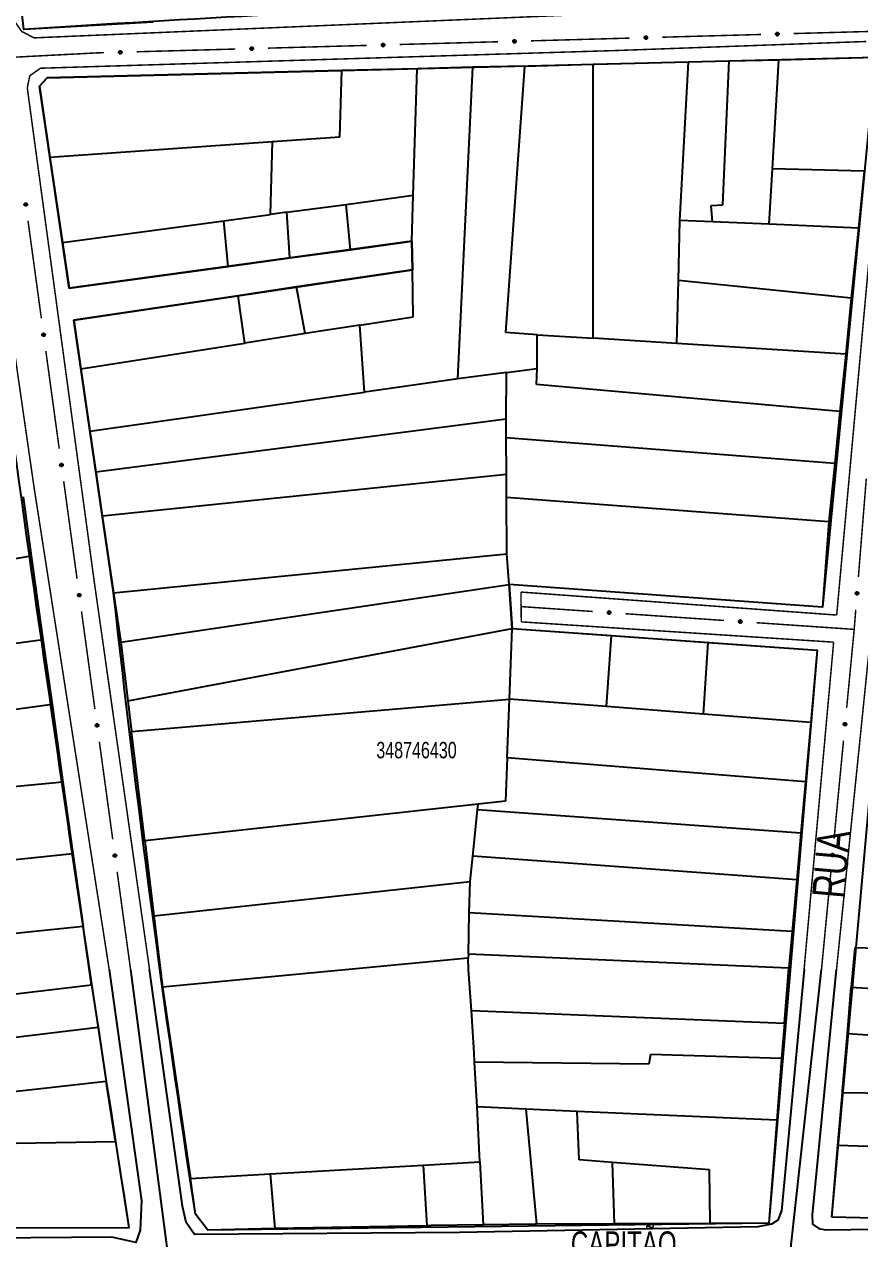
# Model space of a CAD drawing. Extents: x 199219 to 200475, y 4837288 to 4839440.
# Drawn here: x 199587.1 to 199688.8, y 4838713 to 4838860.8 of the extents above; entities that cross this region are included whole.
import ezdxf

# ---------------------------------------------------------------- set-up
doc = ezdxf.new("R2010")
doc.units = 0
doc.header["$LTSCALE"] = 3
doc.header["$MEASUREMENT"] = 0
for name, color, linetype in [('CD_MALHA_LOTES', 40, 'CONTINUOUS'), ('CD_TXT_QUADRA', 7, 'CONTINUOUS'), ('RU-QUADRAS', 210, 'CONTINUOUS'), ('SV-EIXO-RUA-PAV', 20, 'CONTINUOUS'), ('SV-RUA-PAVIM-S-GUIA-C-GUIA', 7, 'CONTINUOUS'), ('SV-TXT-RUA-PAV-S-GUIA-C-GUIA', 7, 'CONTINUOUS')]:
    doc.layers.add(name, color=color, linetype=linetype)
doc.styles.add('ARIAL', font='ARIAL.TTF')

msp = doc.modelspace()

# ---------------------------------------------------------------- linework, layer by layer
at = {"layer": 'CD_MALHA_LOTES'}
for p, q in [((199602.79, 4838861.08), (199587.07, 4838860.2)), ((199656.38, 4838855.95), (199667.98, 4838856.24)), ((199666.94, 4838836.93), (199667.98, 4838856.24)), ((199667.98, 4838856.24), (199672.96, 4838856.36)), ((199672.18, 4838838.85), (199672.96, 4838856.36)), ((199672.96, 4838856.36), (199679, 4838856.51)), ((199678.21, 4838843.21), (199679, 4838856.51)), ((199679, 4838856.51), (199690.76, 4838856.81)), ((199625.8, 4838855.19), (199589.95, 4838854.3)), ((199625.55, 4838847.13), (199625.8, 4838855.19)), ((199634.95, 4838855.42), (199625.8, 4838855.19)), ((199634.49, 4838840), (199634.95, 4838855.42)), ((199641.73, 4838855.59), (199634.95, 4838855.42)), ((199639.91, 4838817.66), (199641.73, 4838855.59)), ((199648.07, 4838855.74), (199641.73, 4838855.59)), ((199645.76, 4838823.28), (199648.07, 4838855.74)), ((199648.07, 4838855.74), (199656.38, 4838855.95)), ((199656.38, 4838822.6), (199656.38, 4838855.95)), ((199589.95, 4838854.3), (199589.01, 4838853.27)), ((199589.01, 4838853.27), (199590.26, 4838844.66)), ((199590.26, 4838844.66), (199617.36, 4838846.55)), ((199617.13, 4838837.67), (199617.36, 4838846.55)), ((199617.36, 4838846.55), (199625.55, 4838847.13)), ((199590.26, 4838844.66), (199591.78, 4838834.27)), ((199677.81, 4838836.47), (199678.21, 4838843.21)), ((199689.37, 4838842.95), (199678.21, 4838843.21)), ((199689.37, 4838842.95), (199688.67, 4838836.01)), ((199626.33, 4838838.9), (199634.49, 4838840)), ((199634.33, 4838834.41), (199634.49, 4838840)), ((199619.1, 4838837.94), (199626.33, 4838838.9)), ((199626.86, 4838833.38), (199626.33, 4838838.9)), ((199670.77, 4838838.77), (199672.18, 4838838.85)), ((199670.93, 4838836.76), (199670.77, 4838838.77)), ((199591.78, 4838834.27), (199611.43, 4838836.91)), ((199611.43, 4838836.91), (199617.13, 4838837.67)), ((199611.95, 4838831.34), (199611.43, 4838836.91)), ((199619.1, 4838837.94), (199617.13, 4838837.67)), ((199619.48, 4838832.37), (199619.1, 4838837.94)), ((199666.79, 4838829.62), (199666.94, 4838836.93)), ((199670.93, 4838836.76), (199666.94, 4838836.93)), ((199677.81, 4838836.47), (199670.93, 4838836.76)), ((199688.67, 4838836.01), (199677.81, 4838836.47)), ((199688.67, 4838836.01), (199687.81, 4838827.48)), ((199591.78, 4838834.27), (199592.6, 4838828.69)), ((199626.86, 4838833.38), (199634.33, 4838834.41)), ((199634.33, 4838834.41), (199634.38, 4838830.94)), ((199619.48, 4838832.37), (199626.86, 4838833.38)), ((199592.6, 4838828.69), (199611.95, 4838831.34)), ((199611.95, 4838831.34), (199619.48, 4838832.37)), ((199634.38, 4838830.94), (199620.27, 4838828.84)), ((199634.47, 4838825.22), (199634.38, 4838830.94)), ((199666.59, 4838821.95), (199666.79, 4838829.62)), ((199687.81, 4838827.48), (199666.79, 4838829.62)), ((199620.27, 4838828.84), (199613.16, 4838827.78)), ((199621.33, 4838823.16), (199620.27, 4838828.84)), ((199613.16, 4838827.78), (199593.16, 4838824.81)), ((199614.01, 4838822.01), (199613.16, 4838827.78)), ((199687.81, 4838827.48), (199687.13, 4838820.65)), ((199627.97, 4838824.2), (199634.47, 4838825.22)), ((199593.16, 4838824.81), (199594.03, 4838818.87)), ((199627.97, 4838824.2), (199621.33, 4838823.16)), ((199628.55, 4838816.04), (199627.97, 4838824.2)), ((199621.33, 4838823.16), (199614.01, 4838822.01)), ((199649.58, 4838823.03), (199645.76, 4838823.28)), ((199649.56, 4838818.9), (199649.58, 4838823.03)), ((199649.58, 4838823.03), (199656.38, 4838822.6)), ((199666.59, 4838821.95), (199656.38, 4838822.6)), ((199594.03, 4838818.87), (199614.01, 4838822.01)), ((199687.13, 4838820.65), (199666.59, 4838821.95)), ((199687.13, 4838820.65), (199686.42, 4838813.67)), ((199594.03, 4838818.87), (199595.14, 4838811.27)), ((199639.91, 4838817.66), (199628.55, 4838816.04)), ((199645.83, 4838818.45), (199639.91, 4838817.66)), ((199645.8, 4838812.8), (199645.83, 4838818.45)), ((199645.83, 4838818.45), (199649.56, 4838818.9)), ((199649.51, 4838816.98), (199649.56, 4838818.9)), ((199686.42, 4838813.67), (199649.51, 4838816.98)), ((199595.14, 4838811.27), (199628.55, 4838816.04)), ((199686.42, 4838813.67), (199685.79, 4838807.4)), ((199595.86, 4838806.32), (199645.8, 4838812.8)), ((199645.81, 4838810.52), (199645.8, 4838812.8)), ((199595.14, 4838811.27), (199595.86, 4838806.32)), ((199645.81, 4838810.52), (199685.79, 4838807.4)), ((199645.83, 4838806.04), (199645.81, 4838810.52)), ((199685.79, 4838807.4), (199685.08, 4838800.28)), ((199595.86, 4838806.32), (199596.64, 4838801)), ((199596.64, 4838801), (199645.83, 4838806.04)), ((199645.85, 4838803.25), (199645.83, 4838806.04)), ((199586.99, 4838803.3), (199587.99, 4838796.1)), ((199645.85, 4838803.25), (199685.08, 4838800.28)), ((199645.9, 4838796.35), (199645.85, 4838803.25)), ((199596.64, 4838801), (199598.01, 4838791.62)), ((199685.08, 4838800.28), (199684.3, 4838789.87)), ((199549.16, 4838789.55), (199587.99, 4838796.1)), ((199587.99, 4838796.1), (199589.42, 4838785.92)), ((199598.01, 4838791.62), (199645.9, 4838796.35)), ((199646.17, 4838792.6), (199645.9, 4838796.35)), ((199598.89, 4838785.6), (199646.17, 4838792.6)), ((199684.3, 4838789.87), (199646.17, 4838792.6)), ((199646.55, 4838787.25), (199646.17, 4838792.6)), ((199598.01, 4838791.62), (199598.89, 4838785.6)), ((199599.75, 4838778.45), (199646.55, 4838787.25)), ((199646.22, 4838778.66), (199646.55, 4838787.25)), ((199646.55, 4838787.25), (199658.63, 4838786.4)), ((199549.2, 4838780.5), (199589.42, 4838785.92)), ((199589.42, 4838785.92), (199590.52, 4838778)), ((199598.89, 4838785.6), (199599.75, 4838778.45)), ((199658.01, 4838777.75), (199658.63, 4838786.4)), ((199658.63, 4838786.4), (199670.4, 4838785.57)), ((199669.83, 4838776.84), (199670.4, 4838785.57)), ((199670.4, 4838785.57), (199683.66, 4838784.64)), ((199683.66, 4838784.64), (199682.87, 4838775.83)), ((199590.52, 4838778), (199549.2, 4838772.42)), ((199590.52, 4838778), (199591.85, 4838768.55)), ((199599.75, 4838778.45), (199600.2, 4838774.74)), ((199600.2, 4838774.74), (199646.22, 4838778.66)), ((199645.94, 4838771.53), (199646.22, 4838778.66)), ((199658.01, 4838777.75), (199646.22, 4838778.66)), ((199669.83, 4838776.84), (199658.01, 4838777.75)), ((199682.87, 4838775.83), (199669.83, 4838776.84)), ((199601.8, 4838761.42), (199600.2, 4838774.74)), ((199682.87, 4838775.83), (199682.23, 4838768.6)), ((199645.94, 4838771.53), (199645.73, 4838766.23)), ((199682.23, 4838768.6), (199645.94, 4838771.53)), ((199591.85, 4838768.55), (199549.07, 4838764.58)), ((199591.85, 4838768.55), (199593.07, 4838759.86)), ((199682.23, 4838768.6), (199681.67, 4838762.33)), ((199645.73, 4838766.23), (199642.4, 4838765.865007)), ((199642.4, 4838765.865007), (199601.8, 4838761.42)), ((199641.73, 4838759.53), (199642.33, 4838765.2)), ((199642.33, 4838765.2), (199642.4, 4838765.865007)), ((199681.67, 4838762.33), (199642.33, 4838765.2)), ((199681.67, 4838762.33), (199681.17, 4838756.66)), ((199601.8, 4838761.42), (199602.91, 4838752.28)), ((199552.05, 4838755.66), (199593.07, 4838759.86)), ((199593.07, 4838759.86), (199594.32, 4838750.97)), ((199641.4, 4838756.47), (199641.73, 4838759.53)), ((199681.17, 4838756.66), (199641.73, 4838759.53)), ((199602.91, 4838752.28), (199641.4, 4838756.47)), ((199641.31, 4838752.65), (199641.4, 4838756.47)), ((199681.17, 4838756.66), (199680.61, 4838750.36)), ((199641.2, 4838747.62), (199641.31, 4838752.65)), ((199680.61, 4838750.36), (199641.31, 4838752.65)), ((199594.32, 4838750.97), (199562.18, 4838747.66)), ((199680.61, 4838750.36), (199680.21, 4838745.93)), ((199706.45, 4838747.71), (199688.23, 4838748.4)), ((199641.18, 4838747.12), (199626.65, 4838745.75)), ((199641.2, 4838747.62), (199641.18, 4838747.12)), ((199641.2, 4838745.75), (199641.18, 4838747.12)), ((199680.21, 4838745.93), (199641.2, 4838747.62))]:
    msp.add_line(p, q, dxfattribs=at)
at = {"layer": 'CD_MALHA_LOTES', "linetype": 'Continuous'}
for p, q in [((199602.91, 4838752.28), (199603.97, 4838743.6)), ((199595.34, 4838743.89), (199594.32, 4838750.97)), ((199688.23, 4838748.4), (199687.81, 4838743.61)), ((199626.65, 4838745.75), (199603.97, 4838743.6)), ((199641.58, 4838740.74), (199641.2, 4838745.75)), ((199679.68, 4838739.21), (199680.21, 4838745.93)), ((199562.24, 4838739.97), (199595.34, 4838743.89)), ((199595.34, 4838743.89), (199596.12, 4838738.73)), ((199603.97, 4838743.6), (199607.37, 4838720.32)), ((199687.33, 4838737.96), (199687.81, 4838743.61)), ((199687.81, 4838743.61), (199705.48, 4838742.49)), ((199641.89, 4838735.6), (199641.58, 4838740.74)), ((199641.58, 4838740.74), (199679.68, 4838739.21)), ((199562.28, 4838734.67), (199596.12, 4838738.73)), ((199596.12, 4838738.73), (199597.12, 4838732.13)), ((199679.68, 4838739.21), (199679.33, 4838734.91)), ((199686.75, 4838730.96), (199687.33, 4838737.96)), ((199687.33, 4838737.96), (199704.42, 4838736.8)), ((199641.95, 4838734.45), (199641.89, 4838735.6)), ((199663.35, 4838735.39), (199663.17, 4838734.22)), ((199679.33, 4838734.91), (199663.35, 4838735.39)), ((199679.33, 4838734.91), (199678.73, 4838727.41)), ((199642.25, 4838729.02), (199641.95, 4838734.45)), ((199663.17, 4838734.22), (199641.95, 4838734.45)), ((199597.12, 4838732.13), (199562.33, 4838728.18)), ((199598.23, 4838724.8), (199597.12, 4838732.13)), ((199686.19, 4838724.31), (199686.73, 4838730.76)), ((199686.73, 4838730.76), (199686.75, 4838730.96)), ((199686.73, 4838730.76), (199703.27, 4838730.61)), ((199642.61, 4838722.32), (199642.25, 4838729.02)), ((199648.2, 4838728.75), (199642.25, 4838729.02)), ((199648.2, 4838728.75), (199649.51, 4838714.74)), ((199654.43, 4838728.48), (199648.2, 4838728.75)), ((199654.68, 4838722.57), (199654.43, 4838728.48)), ((199678.73, 4838727.41), (199654.43, 4838728.48)), ((199678.73, 4838727.41), (199677.76, 4838714.87)), ((199579.32, 4838724.5), (199598.23, 4838724.8)), ((199598.23, 4838724.8), (199599.88, 4838714.31)), ((199685.46, 4838715.6), (199686.19, 4838724.31)), ((199702, 4838723.83), (199686.19, 4838724.31)), ((199617.06, 4838720.88), (199635.7, 4838721.93)), ((199635.7, 4838721.93), (199642.61, 4838722.32)), ((199635.7, 4838721.93), (199636.15, 4838714.56)), ((199642.61, 4838722.32), (199643.02, 4838714.66)), ((199658.73, 4838722.27), (199654.68, 4838722.57)), ((199658.99, 4838714.78), (199658.73, 4838722.27)), ((199670.55, 4838721.37), (199658.73, 4838722.27)), ((199607.37, 4838720.32), (199617.06, 4838720.88)), ((199607.97, 4838715.95), (199607.37, 4838720.32)), ((199617.06, 4838720.88), (199617.65, 4838714.2)), ((199670.64, 4838714.84), (199670.55, 4838721.37)), ((199609.49, 4838714.03), (199607.97, 4838715.95)), ((199700.4, 4838715.21), (199685.46, 4838715.6)), ((199599.88, 4838714.31), (199579.14, 4838714.26)), ((199617.65, 4838714.2), (199609.49, 4838714.03)), ((199636.15, 4838714.56), (199617.65, 4838714.2)), ((199636.68, 4838714.57), (199636.15, 4838714.56)), ((199643.02, 4838714.66), (199636.68, 4838714.57)), ((199649.28, 4838714.74), (199643.02, 4838714.66)), ((199649.51, 4838714.74), (199649.28, 4838714.74)), ((199658.99, 4838714.78), (199649.51, 4838714.74)), ((199670.64, 4838714.84), (199658.99, 4838714.78)), ((199677.76, 4838714.87), (199670.64, 4838714.84))]:
    msp.add_line(p, q, dxfattribs=at)
at = {"layer": 'RU-QUADRAS', "color": 6, "linetype": 'Continuous'}
for points in [[(199563.07, 4838997.71, 0.0093331344), (199662, 4839018.25), (199718.71, 4838931.19), (199717.71, 4838928.6), (199708.12, 4838923.85, 0.0169523893), (199708.62, 4838865.96, 0.0077709375), (199587.07, 4838860.2), (199581.93, 4838905.45), (199578.72, 4838925.56)], [(199589.01, 4838853.27), (199589.95, 4838854.3), (199690.76, 4838856.81), (199684.3, 4838789.87), (199646.17, 4838792.6), (199646.55, 4838787.25), (199683.66, 4838784.64), (199677.76, 4838714.87), (199609.49, 4838714.03), (199607.97, 4838715.95, -0.0105393935), (199598.01, 4838791.62), (199593.16, 4838824.81), (199634.38, 4838830.94), (199634.33, 4838834.41), (199592.6, 4838828.69)], [(199503.21, 4838852.96), (199578.55, 4838854.16), (199580.11, 4838852.76, 0.0066577611), (199599.88, 4838714.31), (199503.77, 4838714.08), (199503.82, 4838828.14)]]:
    msp.add_lwpolyline(points, format="xyb", close=True, dxfattribs=at)
msp.add_lwpolyline([(199685.46, 4838715.6), (199698.2, 4838856.87), (199766.98, 4838857.83), (199770.62, 4838797.21), (199772.99, 4838716.38), (199733.53, 4838715.72), (199719.31, 4838714.78)], close=True, dxfattribs=at)
at = {"layer": 'SV-EIXO-RUA-PAV', "const_width": 0.18}
for points in [[(199648.814484, 4838858.807082), (199660.80987, 4838859.139849)], [(199664.808331, 4838859.250771), (199676.803717, 4838859.583538)], [(199680.802178, 4838859.694461), (199692.797564, 4838860.027228)], [(199600.832944, 4838857.476014), (199612.828329, 4838857.808781)], [(199616.826791, 4838857.919703), (199628.822176, 4838858.25247)], [(199632.820638, 4838858.363393), (199644.816023, 4838858.69616)], [(199584.85, 4838856.76), (199595.83496, 4838857.335027)], [(199595.83496, 4838857.335027), (199595.93, 4838857.34)], [(199595.93, 4838857.34), (199596.834482, 4838857.365091)], [(199589.226068, 4838825.010281), (199587.597978, 4838836.899323)], [(199591.396854, 4838809.158225), (199589.768765, 4838821.047267)], [(199593.567641, 4838793.306169), (199591.939551, 4838805.195211)], [(199688.672598, 4838793.538576), (199689.631567, 4838805.500197)], [(199648.353305, 4838789.880511), (199647.63, 4838789.93)], [(199656.334644, 4838789.334409), (199648.353305, 4838789.880511)], [(199688.15, 4838787.02), (199688.352941, 4838789.551369)], [(199595.738427, 4838777.454112), (199594.110337, 4838789.343155)], [(199672.297322, 4838788.242204), (199660.325313, 4838789.061358)], [(199688.26, 4838787.15), (199676.287991, 4838787.969153)], [(199687.244121, 4838777.602962), (199688.105905, 4838786.561607)], [(199688.105905, 4838786.561607), (199688.15, 4838787.02)], [(199597.909214, 4838761.602056), (199596.281124, 4838773.491098)], [(199685.71206, 4838761.676481), (199686.861106, 4838773.621341)], [(199600.08, 4838745.75), (199598.45191, 4838757.639042)], [(199684.18, 4838745.75), (199685.329045, 4838757.694861)]]:
    msp.add_lwpolyline(points, dxfattribs=at)
at = {"layer": 'SV-EIXO-RUA-PAV'}
for points in [[(199662.662423, 4838859.301364), (199662.695527, 4838859.337366), (199662.73134, 4838859.361538), (199662.767014, 4838859.373102), (199662.801201, 4838859.375101), (199662.836407, 4838859.373206), (199662.871481, 4838859.363465), (199662.908014, 4838859.344031), (199662.944362, 4838859.311076), (199662.966713, 4838859.272761), (199662.979921, 4838859.238394), (199662.984058, 4838859.202865), (199662.981644, 4838859.168695), (199662.970321, 4838859.132597), (199662.950265, 4838859.095767), (199662.916243, 4838859.06002), (199662.88097, 4838859.036563), (199662.846171, 4838859.026284), (199662.810427, 4838859.022351), (199662.774507, 4838859.024716), (199662.740133, 4838859.034476), (199662.703087, 4838859.054737), (199662.66825, 4838859.088784), (199662.644453, 4838859.123697), (199662.633688, 4838859.158342), (199662.630608, 4838859.19362), (199662.632079, 4838859.228955), (199662.640403, 4838859.264619), (199662.662423, 4838859.301364)], [(199678.65627, 4838859.745053), (199678.689374, 4838859.781055), (199678.725187, 4838859.805228), (199678.76086, 4838859.816791), (199678.795048, 4838859.81879), (199678.830254, 4838859.816896), (199678.865328, 4838859.807154), (199678.901861, 4838859.78772), (199678.938209, 4838859.754765), (199678.96056, 4838859.71645), (199678.973768, 4838859.682083), (199678.977905, 4838859.646555), (199678.975491, 4838859.612384), (199678.964168, 4838859.576287), (199678.944112, 4838859.539456), (199678.91009, 4838859.503709), (199678.874817, 4838859.480252), (199678.840018, 4838859.469973), (199678.804274, 4838859.46604), (199678.768354, 4838859.468405), (199678.73398, 4838859.478166), (199678.696934, 4838859.498426), (199678.662097, 4838859.532473), (199678.638299, 4838859.567387), (199678.627535, 4838859.602031), (199678.624455, 4838859.63731), (199678.625926, 4838859.672644), (199678.63425, 4838859.708309), (199678.65627, 4838859.745053)], [(199598.687035, 4838857.526606), (199598.720139, 4838857.562608), (199598.755953, 4838857.586781), (199598.791626, 4838857.598344), (199598.825814, 4838857.600343), (199598.86102, 4838857.598449), (199598.896093, 4838857.588708), (199598.932626, 4838857.569273), (199598.968974, 4838857.536319), (199598.991325, 4838857.498004), (199599.004533, 4838857.463637), (199599.00867, 4838857.428108), (199599.006257, 4838857.393938), (199598.994933, 4838857.35784), (199598.974877, 4838857.321009), (199598.940855, 4838857.285262), (199598.905582, 4838857.261805), (199598.870784, 4838857.251526), (199598.835039, 4838857.247593), (199598.79912, 4838857.249958), (199598.764746, 4838857.259719), (199598.7277, 4838857.279979), (199598.692862, 4838857.314026), (199598.669065, 4838857.34894), (199598.6583, 4838857.383585), (199598.65522, 4838857.418863), (199598.656691, 4838857.454197), (199598.665015, 4838857.489862), (199598.687035, 4838857.526606)], [(199614.680882, 4838857.970296), (199614.713986, 4838858.006298), (199614.7498, 4838858.03047), (199614.785473, 4838858.042034), (199614.81966, 4838858.044033), (199614.854867, 4838858.042138), (199614.88994, 4838858.032397), (199614.926473, 4838858.012963), (199614.962821, 4838857.980008), (199614.985172, 4838857.941693), (199614.99838, 4838857.907326), (199615.002517, 4838857.871797), (199615.000104, 4838857.837627), (199614.98878, 4838857.801529), (199614.968724, 4838857.764699), (199614.934702, 4838857.728952), (199614.899429, 4838857.705494), (199614.864631, 4838857.695216), (199614.828886, 4838857.691283), (199614.792967, 4838857.693648), (199614.758593, 4838857.703408), (199614.721547, 4838857.723669), (199614.686709, 4838857.757716), (199614.662912, 4838857.792629), (199614.652147, 4838857.827274), (199614.649067, 4838857.862552), (199614.650538, 4838857.897887), (199614.658862, 4838857.933551), (199614.680882, 4838857.970296)], [(199630.674729, 4838858.413985), (199630.707833, 4838858.449987), (199630.743647, 4838858.474159), (199630.77932, 4838858.485723), (199630.813507, 4838858.487722), (199630.848713, 4838858.485828), (199630.883787, 4838858.476086), (199630.92032, 4838858.456652), (199630.956668, 4838858.423697), (199630.979019, 4838858.385382), (199630.992227, 4838858.351015), (199630.996364, 4838858.315486), (199630.993951, 4838858.281316), (199630.982627, 4838858.245219), (199630.962571, 4838858.208388), (199630.928549, 4838858.172641), (199630.893276, 4838858.149184), (199630.858478, 4838858.138905), (199630.822733, 4838858.134972), (199630.786814, 4838858.137337), (199630.75244, 4838858.147098), (199630.715394, 4838858.167358), (199630.680556, 4838858.201405), (199630.656759, 4838858.236319), (199630.645994, 4838858.270963), (199630.642914, 4838858.306242), (199630.644385, 4838858.341576), (199630.652709, 4838858.37724), (199630.674729, 4838858.413985)], [(199646.668576, 4838858.857675), (199646.70168, 4838858.893676), (199646.737494, 4838858.917849), (199646.773167, 4838858.929413), (199646.807354, 4838858.931411), (199646.84256, 4838858.929517), (199646.877634, 4838858.919776), (199646.914167, 4838858.900341), (199646.950515, 4838858.867387), (199646.972866, 4838858.829072), (199646.986074, 4838858.794705), (199646.990211, 4838858.759176), (199646.987797, 4838858.725006), (199646.976474, 4838858.688908), (199646.956418, 4838858.652078), (199646.922396, 4838858.61633), (199646.887123, 4838858.592873), (199646.852325, 4838858.582594), (199646.81658, 4838858.578662), (199646.78066, 4838858.581026), (199646.746287, 4838858.590787), (199646.70924, 4838858.611047), (199646.674403, 4838858.645094), (199646.650606, 4838858.680008), (199646.639841, 4838858.714653), (199646.636761, 4838858.749931), (199646.638232, 4838858.785265), (199646.646556, 4838858.82093), (199646.668576, 4838858.857675)], [(199587.237061, 4838838.723543), (199587.19769, 4838838.75256), (199587.169786, 4838838.785549), (199587.154433, 4838838.819762), (199587.148748, 4838838.853533), (199587.146824, 4838838.888738), (199587.152715, 4838838.924659), (199587.168084, 4838838.96308), (199587.196915, 4838839.002778), (199587.232588, 4838839.029142), (199587.265325, 4838839.045989), (199587.300198, 4838839.053944), (199587.334429, 4838839.055241), (199587.371539, 4838839.047887), (199587.410323, 4838839.031932), (199587.44954, 4838839.001976), (199587.476674, 4838838.969446), (199587.490656, 4838838.935964), (199587.498431, 4838838.900854), (199587.499965, 4838838.864889), (199587.493979, 4838838.829662), (199587.477844, 4838838.790642), (199587.447764, 4838838.752326), (199587.415629, 4838838.724893), (199587.382352, 4838838.710444), (199587.347613, 4838838.703568), (199587.312327, 4838838.701208), (199587.275972, 4838838.705627), (199587.237061, 4838838.723543)], [(199589.407847, 4838822.871487), (199589.368477, 4838822.900504), (199589.340573, 4838822.933493), (199589.325219, 4838822.967706), (199589.319535, 4838823.001477), (199589.31761, 4838823.036682), (199589.323501, 4838823.072603), (199589.338871, 4838823.111024), (199589.367701, 4838823.150722), (199589.403374, 4838823.177086), (199589.436111, 4838823.193933), (199589.470984, 4838823.201888), (199589.505215, 4838823.203184), (199589.542326, 4838823.195831), (199589.581109, 4838823.179876), (199589.620326, 4838823.149919), (199589.64746, 4838823.11739), (199589.661442, 4838823.083907), (199589.669218, 4838823.048798), (199589.670751, 4838823.012833), (199589.664766, 4838822.977605), (199589.64863, 4838822.938585), (199589.618551, 4838822.90027), (199589.586415, 4838822.872837), (199589.553138, 4838822.858388), (199589.5184, 4838822.851511), (199589.483114, 4838822.849152), (199589.446758, 4838822.853571), (199589.407847, 4838822.871487)], [(199591.578634, 4838807.019431), (199591.539263, 4838807.048447), (199591.511359, 4838807.081437), (199591.496005, 4838807.11565), (199591.490321, 4838807.149421), (199591.488397, 4838807.184625), (199591.494288, 4838807.220547), (199591.509657, 4838807.258967), (199591.538488, 4838807.298666), (199591.574161, 4838807.32503), (199591.606898, 4838807.341877), (199591.641771, 4838807.349832), (199591.676001, 4838807.351128), (199591.713112, 4838807.343775), (199591.751896, 4838807.327819), (199591.791112, 4838807.297863), (199591.818247, 4838807.265334), (199591.832229, 4838807.231851), (199591.840004, 4838807.196741), (199591.841538, 4838807.160777), (199591.835552, 4838807.125549), (199591.819417, 4838807.086529), (199591.789337, 4838807.048214), (199591.757202, 4838807.02078), (199591.723924, 4838807.006332), (199591.689186, 4838806.999455), (199591.6539, 4838806.997096), (199591.617544, 4838807.001514), (199591.578634, 4838807.019431)], [(199593.74942, 4838791.167375), (199593.710049, 4838791.196391), (199593.682146, 4838791.22938), (199593.666792, 4838791.263594), (199593.661107, 4838791.297365), (199593.659183, 4838791.332569), (199593.665074, 4838791.368491), (199593.680444, 4838791.406911), (199593.709274, 4838791.44661), (199593.744947, 4838791.472973), (199593.777684, 4838791.489821), (199593.812557, 4838791.497776), (199593.846788, 4838791.499072), (199593.883899, 4838791.491719), (199593.922682, 4838791.475763), (199593.961899, 4838791.445807), (199593.989033, 4838791.413278), (199594.003015, 4838791.379795), (199594.01079, 4838791.344685), (199594.012324, 4838791.308721), (199594.006338, 4838791.273493), (199593.990203, 4838791.234473), (199593.960123, 4838791.196158), (199593.927988, 4838791.168724), (199593.894711, 4838791.154276), (199593.859973, 4838791.147399), (199593.824686, 4838791.14504), (199593.788331, 4838791.149458), (199593.74942, 4838791.167375)], [(199688.391559, 4838791.410549), (199688.359325, 4838791.447332), (199688.339144, 4838791.485537), (199688.331483, 4838791.522247), (199688.333172, 4838791.556451), (199688.338841, 4838791.591249), (199688.352297, 4838791.625072), (199688.375547, 4838791.659304), (199688.412219, 4838791.691897), (199688.452715, 4838791.709999), (199688.488303, 4838791.719435), (199688.52407, 4838791.719728), (199688.557783, 4838791.713654), (199688.592454, 4838791.698515), (199688.626914, 4838791.674615), (199688.658796, 4838791.636947), (199688.678324, 4838791.599356), (199688.684802, 4838791.563654), (199688.684868, 4838791.527694), (199688.678655, 4838791.492237), (199688.665255, 4838791.459112), (199688.641129, 4838791.424459), (199688.603533, 4838791.393484), (199688.566263, 4838791.373579), (199688.530662, 4838791.366602), (199688.495257, 4838791.367333), (199688.460286, 4838791.372595), (199688.425723, 4838791.384706), (199688.391559, 4838791.410549)], [(199658.46581, 4838789.078252), (199658.429405, 4838789.045591), (199658.391439, 4838789.024964), (199658.354821, 4838789.016875), (199658.320599, 4838789.018164), (199658.285737, 4838789.023426), (199658.251759, 4838789.036486), (199658.217259, 4838789.059334), (199658.184239, 4838789.095623), (199658.165665, 4838789.135905), (199658.155814, 4838789.17138), (199658.155103, 4838789.207142), (199658.160783, 4838789.240923), (199658.175516, 4838789.275769), (199658.199012, 4838789.310506), (199658.236305, 4838789.342825), (199658.273665, 4838789.362792), (199658.309289, 4838789.369686), (199658.345246, 4838789.370173), (199658.380773, 4838789.364374), (199658.414052, 4838789.351362), (199658.448985, 4838789.327642), (199658.480396, 4838789.290411), (199658.500736, 4838789.253376), (199658.508128, 4838789.217858), (199658.50781, 4838789.182448), (199658.502958, 4838789.147417), (199658.491252, 4838789.112715), (199658.46581, 4838789.078252)], [(199674.428488, 4838787.986047), (199674.392083, 4838787.953386), (199674.354117, 4838787.93276), (199674.317499, 4838787.92467), (199674.283277, 4838787.925959), (199674.248415, 4838787.931222), (199674.214437, 4838787.944281), (199674.179937, 4838787.96713), (199674.146917, 4838788.003418), (199674.128343, 4838788.0437), (199674.118492, 4838788.079176), (199674.117781, 4838788.114937), (199674.123461, 4838788.148719), (199674.138194, 4838788.183564), (199674.16169, 4838788.218301), (199674.198983, 4838788.250621), (199674.236343, 4838788.270587), (199674.271967, 4838788.277482), (199674.307924, 4838788.277968), (199674.343451, 4838788.272169), (199674.37673, 4838788.259157), (199674.411663, 4838788.235437), (199674.443074, 4838788.198206), (199674.463414, 4838788.161171), (199674.470806, 4838788.125654), (199674.470488, 4838788.090243), (199674.465636, 4838788.055213), (199674.45393, 4838788.020511), (199674.428488, 4838787.986047)], [(199595.920207, 4838775.315318), (199595.880836, 4838775.344335), (199595.852932, 4838775.377324), (199595.837578, 4838775.411537), (199595.831894, 4838775.445309), (199595.82997, 4838775.480513), (199595.83586, 4838775.516434), (199595.85123, 4838775.554855), (199595.88006, 4838775.594553), (199595.915733, 4838775.620917), (199595.94847, 4838775.637764), (199595.983344, 4838775.645719), (199596.017574, 4838775.647016), (199596.054685, 4838775.639663), (199596.093468, 4838775.623707), (199596.132685, 4838775.593751), (199596.159819, 4838775.561221), (199596.173802, 4838775.527739), (199596.181577, 4838775.492629), (199596.183111, 4838775.456665), (199596.177125, 4838775.421437), (199596.160989, 4838775.382417), (199596.13091, 4838775.344101), (199596.098775, 4838775.316668), (199596.065497, 4838775.302219), (199596.030759, 4838775.295343), (199595.995473, 4838775.292984), (199595.959117, 4838775.297402), (199595.920207, 4838775.315318)], [(199686.92928, 4838775.479672), (199686.897636, 4838775.516963), (199686.878064, 4838775.555484), (199686.870988, 4838775.592311), (199686.873221, 4838775.626484), (199686.879442, 4838775.661188), (199686.893434, 4838775.694793), (199686.917226, 4838775.72865), (199686.954411, 4838775.760657), (199686.99519, 4838775.778112), (199687.030923, 4838775.786981), (199687.066691, 4838775.786705), (199687.100303, 4838775.780096), (199687.134729, 4838775.764408), (199687.168805, 4838775.739962), (199687.200084, 4838775.701792), (199687.219012, 4838775.663895), (199687.224921, 4838775.628095), (199687.224416, 4838775.592138), (199687.217639, 4838775.556785), (199687.203714, 4838775.523877), (199687.17904, 4838775.489612), (199687.140957, 4838775.459239), (199687.103375, 4838775.439929), (199687.067667, 4838775.433519), (199687.032278, 4838775.434813), (199686.997395, 4838775.44063), (199686.963029, 4838775.453289), (199686.92928, 4838775.479672)], [(199598.090993, 4838759.463262), (199598.051622, 4838759.492279), (199598.023718, 4838759.525268), (199598.008365, 4838759.559481), (199598.00268, 4838759.593252), (199598.000756, 4838759.628457), (199598.006647, 4838759.664378), (199598.022016, 4838759.702799), (199598.050847, 4838759.742497), (199598.08652, 4838759.768861), (199598.119257, 4838759.785708), (199598.15413, 4838759.793663), (199598.188361, 4838759.794959), (199598.225471, 4838759.787606), (199598.264255, 4838759.771651), (199598.303472, 4838759.741694), (199598.330606, 4838759.709165), (199598.344588, 4838759.675683), (199598.352363, 4838759.640573), (199598.353897, 4838759.604608), (199598.347911, 4838759.56938), (199598.331776, 4838759.530361), (199598.301696, 4838759.492045), (199598.269561, 4838759.464612), (199598.236284, 4838759.450163), (199598.201545, 4838759.443287), (199598.166259, 4838759.440927), (199598.129904, 4838759.445346), (199598.090993, 4838759.463262)], [(199685.39722, 4838759.553191), (199685.365575, 4838759.590482), (199685.346004, 4838759.629003), (199685.338928, 4838759.66583), (199685.34116, 4838759.700004), (199685.347382, 4838759.734707), (199685.361374, 4838759.768312), (199685.385165, 4838759.802169), (199685.422351, 4838759.834176), (199685.46313, 4838759.851631), (199685.498863, 4838759.8605), (199685.534631, 4838759.860224), (199685.568243, 4838759.853615), (199685.602669, 4838759.837927), (199685.636745, 4838759.813482), (199685.668023, 4838759.775311), (199685.686952, 4838759.737415), (199685.692861, 4838759.701614), (199685.692355, 4838759.665657), (199685.685579, 4838759.630304), (199685.671654, 4838759.597396), (199685.64698, 4838759.563131), (199685.608896, 4838759.532758), (199685.571315, 4838759.513448), (199685.535607, 4838759.507038), (199685.500218, 4838759.508332), (199685.465335, 4838759.514149), (199685.430969, 4838759.526808), (199685.39722, 4838759.553191)]]:
    msp.add_lwpolyline(points, close=True, dxfattribs=at)
for points in [[(199662.630608, 4838859.19362), (199662.979921, 4838859.238394)], [(199662.632079, 4838859.228955), (199662.966713, 4838859.272761)], [(199662.633688, 4838859.158342), (199662.984058, 4838859.202865)], [(199662.634757, 4838859.175622), (199662.980304, 4838859.217969)], [(199662.635099, 4838859.212488), (199662.968295, 4838859.257222)], [(199662.640403, 4838859.264619), (199662.944362, 4838859.311076)], [(199662.640973, 4838859.246777), (199662.950943, 4838859.292232)], [(199662.642561, 4838859.140347), (199662.979848, 4838859.185195)], [(199662.644453, 4838859.123697), (199662.981644, 4838859.168695)], [(199662.652303, 4838859.281217), (199662.922717, 4838859.325575)], [(199662.658548, 4838859.105299), (199662.971284, 4838859.149466)], [(199662.662423, 4838859.301364), (199662.908014, 4838859.344031)], [(199662.66825, 4838859.088784), (199662.970321, 4838859.132597)], [(199662.681252, 4838859.320242), (199662.882367, 4838859.353122)], [(199662.689465, 4838859.073396), (199662.957264, 4838859.113586)], [(199662.695527, 4838859.337366), (199662.871481, 4838859.363465)], [(199662.703087, 4838859.054737), (199662.950265, 4838859.095767)], [(199662.715883, 4838859.351233), (199662.845122, 4838859.367104)], [(199662.727049, 4838859.047138), (199662.925512, 4838859.077214)], [(199662.73134, 4838859.361538), (199662.836407, 4838859.373206)], [(199662.740133, 4838859.034476), (199662.916243, 4838859.06002)], [(199662.761641, 4838859.030352), (199662.892206, 4838859.047624)], [(199662.774507, 4838859.024716), (199662.88097, 4838859.036563)], [(199678.624455, 4838859.63731), (199678.973768, 4838859.682083)], [(199678.625926, 4838859.672644), (199678.96056, 4838859.71645)], [(199678.627535, 4838859.602031), (199678.977905, 4838859.646555)], [(199678.628604, 4838859.619311), (199678.974151, 4838859.661658)], [(199678.628946, 4838859.656177), (199678.962142, 4838859.700911)], [(199678.63425, 4838859.708309), (199678.938209, 4838859.754765)], [(199678.63482, 4838859.690466), (199678.94479, 4838859.735921)], [(199678.636408, 4838859.584036), (199678.973695, 4838859.628884)], [(199678.638299, 4838859.567387), (199678.975491, 4838859.612384)], [(199678.64615, 4838859.724907), (199678.916564, 4838859.769265)], [(199678.652395, 4838859.548989), (199678.965131, 4838859.593156)], [(199678.65627, 4838859.745053), (199678.901861, 4838859.78772)], [(199678.662097, 4838859.532473), (199678.964168, 4838859.576287)], [(199678.675099, 4838859.763931), (199678.876213, 4838859.796811)], [(199678.683311, 4838859.517085), (199678.951111, 4838859.557275)], [(199678.689374, 4838859.781055), (199678.865328, 4838859.807154)], [(199678.696934, 4838859.498426), (199678.944112, 4838859.539456)], [(199678.70973, 4838859.794923), (199678.838969, 4838859.810793)], [(199678.720896, 4838859.490827), (199678.919359, 4838859.520903)], [(199678.725187, 4838859.805228), (199678.830254, 4838859.816896)], [(199678.73398, 4838859.478166), (199678.91009, 4838859.503709)], [(199678.755488, 4838859.474041), (199678.886053, 4838859.491313)], [(199678.768354, 4838859.468405), (199678.874817, 4838859.480252)], [(199598.665015, 4838857.489862), (199598.968974, 4838857.536319)], [(199598.676915, 4838857.50646), (199598.947329, 4838857.550818)], [(199598.687035, 4838857.526606), (199598.932626, 4838857.569273)], [(199598.705864, 4838857.545484), (199598.906979, 4838857.578364)], [(199598.720139, 4838857.562608), (199598.896093, 4838857.588708)], [(199598.740495, 4838857.576476), (199598.869735, 4838857.592347)], [(199598.755953, 4838857.586781), (199598.86102, 4838857.598449)], [(199614.649067, 4838857.862552), (199614.99838, 4838857.907326)], [(199614.650538, 4838857.897887), (199614.985172, 4838857.941693)], [(199614.652147, 4838857.827274), (199615.002517, 4838857.871797)], [(199614.653216, 4838857.844554), (199614.998763, 4838857.886901)], [(199614.653558, 4838857.88142), (199614.986754, 4838857.926154)], [(199614.658862, 4838857.933551), (199614.962821, 4838857.980008)], [(199614.659432, 4838857.915709), (199614.969402, 4838857.961164)], [(199614.66102, 4838857.809279), (199614.998307, 4838857.854127)], [(199614.662912, 4838857.792629), (199615.000104, 4838857.837627)], [(199614.670762, 4838857.950149), (199614.941176, 4838857.994507)], [(199614.677008, 4838857.774231), (199614.989743, 4838857.818398)], [(199614.680882, 4838857.970296), (199614.926473, 4838858.012963)], [(199614.686709, 4838857.757716), (199614.98878, 4838857.801529)], [(199614.699711, 4838857.989174), (199614.900826, 4838858.022054)], [(199614.707924, 4838857.742328), (199614.975723, 4838857.782518)], [(199614.713986, 4838858.006298), (199614.88994, 4838858.032397)], [(199614.721547, 4838857.723669), (199614.968724, 4838857.764699)], [(199614.734342, 4838858.020165), (199614.863582, 4838858.036036)], [(199614.745508, 4838857.71607), (199614.943971, 4838857.746146)], [(199614.7498, 4838858.03047), (199614.854867, 4838858.042138)], [(199614.758593, 4838857.703408), (199614.934702, 4838857.728952)], [(199614.7801, 4838857.699284), (199614.910666, 4838857.716556)], [(199614.792967, 4838857.693648), (199614.899429, 4838857.705494)], [(199630.642914, 4838858.306242), (199630.992227, 4838858.351015)], [(199630.644385, 4838858.341576), (199630.979019, 4838858.385382)], [(199630.645994, 4838858.270963), (199630.996364, 4838858.315486)], [(199630.647063, 4838858.288243), (199630.99261, 4838858.33059)], [(199630.647405, 4838858.325109), (199630.980601, 4838858.369843)], [(199630.652709, 4838858.37724), (199630.956668, 4838858.423697)], [(199630.653279, 4838858.359398), (199630.963249, 4838858.404853)], [(199630.654867, 4838858.252968), (199630.992154, 4838858.297816)], [(199630.656759, 4838858.236319), (199630.993951, 4838858.281316)], [(199630.664609, 4838858.393839), (199630.935023, 4838858.438196)], [(199630.670855, 4838858.217921), (199630.98359, 4838858.262088)], [(199630.674729, 4838858.413985), (199630.92032, 4838858.456652)], [(199630.680556, 4838858.201405), (199630.982627, 4838858.245219)], [(199630.693558, 4838858.432863), (199630.894673, 4838858.465743)], [(199630.701771, 4838858.186017), (199630.96957, 4838858.226207)], [(199630.707833, 4838858.449987), (199630.883787, 4838858.476086)], [(199630.715394, 4838858.167358), (199630.962571, 4838858.208388)], [(199630.728189, 4838858.463855), (199630.857428, 4838858.479725)], [(199630.739355, 4838858.159759), (199630.937818, 4838858.189835)], [(199630.743647, 4838858.474159), (199630.848713, 4838858.485828)], [(199630.75244, 4838858.147098), (199630.928549, 4838858.172641)], [(199630.773947, 4838858.142973), (199630.904513, 4838858.160245)], [(199630.786814, 4838858.137337), (199630.893276, 4838858.149184)], [(199646.636761, 4838858.749931), (199646.986074, 4838858.794705)], [(199646.638232, 4838858.785265), (199646.972866, 4838858.829072)], [(199646.639841, 4838858.714653), (199646.990211, 4838858.759176)], [(199646.64091, 4838858.731932), (199646.986457, 4838858.77428)], [(199646.641252, 4838858.768798), (199646.974448, 4838858.813533)], [(199646.646556, 4838858.82093), (199646.950515, 4838858.867387)], [(199646.647126, 4838858.803087), (199646.957096, 4838858.848543)], [(199646.648714, 4838858.696658), (199646.986001, 4838858.741506)], [(199646.650606, 4838858.680008), (199646.987797, 4838858.725006)], [(199646.658456, 4838858.837528), (199646.92887, 4838858.881886)], [(199646.664701, 4838858.66161), (199646.977437, 4838858.705777)], [(199646.668576, 4838858.857675), (199646.914167, 4838858.900341)], [(199646.674403, 4838858.645094), (199646.976474, 4838858.688908)], [(199646.687405, 4838858.876552), (199646.88852, 4838858.909432)], [(199646.695618, 4838858.629707), (199646.963417, 4838858.669897)], [(199646.70168, 4838858.893676), (199646.877634, 4838858.919776)], [(199646.70924, 4838858.611047), (199646.956418, 4838858.652078)], [(199646.722036, 4838858.907544), (199646.851275, 4838858.923415)], [(199646.733202, 4838858.603448), (199646.931665, 4838858.633525)], [(199646.737494, 4838858.917849), (199646.84256, 4838858.929517)], [(199646.746287, 4838858.590787), (199646.922396, 4838858.61633)], [(199646.767794, 4838858.586662), (199646.89836, 4838858.603935)], [(199646.78066, 4838858.581026), (199646.887123, 4838858.592873)], [(199598.65522, 4838857.418863), (199599.004533, 4838857.463637)], [(199598.656691, 4838857.454197), (199598.991325, 4838857.498004)], [(199598.6583, 4838857.383585), (199599.00867, 4838857.428108)], [(199598.659369, 4838857.400864), (199599.004916, 4838857.443211)], [(199598.659711, 4838857.43773), (199598.992907, 4838857.482465)], [(199598.665585, 4838857.472019), (199598.975555, 4838857.517475)], [(199598.667173, 4838857.36559), (199599.00446, 4838857.410438)], [(199598.669065, 4838857.34894), (199599.006257, 4838857.393938)], [(199598.683161, 4838857.330542), (199598.995896, 4838857.374709)], [(199598.692862, 4838857.314026), (199598.994933, 4838857.35784)], [(199598.714077, 4838857.298638), (199598.981876, 4838857.338829)], [(199598.7277, 4838857.279979), (199598.974877, 4838857.321009)], [(199598.751661, 4838857.27238), (199598.950124, 4838857.302457)], [(199598.764746, 4838857.259719), (199598.940855, 4838857.285262)], [(199598.786253, 4838857.255594), (199598.916819, 4838857.272867)], [(199598.79912, 4838857.249958), (199598.905582, 4838857.261805)], [(199587.169786, 4838838.785549), (199587.146824, 4838838.888738)], [(199587.181702, 4838838.771297), (199587.151948, 4838838.898062)], [(199587.19769, 4838838.75256), (199587.152715, 4838838.924659)], [(199587.216258, 4838838.74022), (199587.16182, 4838838.9366)], [(199587.237061, 4838838.723543), (199587.168084, 4838838.96308)], [(199587.258184, 4838838.715662), (199587.184842, 4838838.979693)], [(199587.275972, 4838838.705627), (199587.196915, 4838839.002778)], [(199587.293648, 4838838.708123), (199587.214937, 4838839.011359)], [(199587.312327, 4838838.701208), (199587.232588, 4838839.029142)], [(199587.328371, 4838838.705992), (199587.247865, 4838839.032395)], [(199587.347613, 4838838.703568), (199587.265325, 4838839.045989)], [(199587.365058, 4838838.709638), (199587.285589, 4838839.048579)], [(199587.382352, 4838838.710444), (199587.300198, 4838839.053944)], [(199587.399282, 4838838.721211), (199587.31822, 4838839.05167)], [(199587.415629, 4838838.724893), (199587.334429, 4838839.055241)], [(199587.432395, 4838838.740896), (199587.354665, 4838839.047021)], [(199587.447764, 4838838.752326), (199587.371539, 4838839.047887)], [(199587.460768, 4838838.775081), (199587.391851, 4838839.036963)], [(199587.477844, 4838838.790642), (199587.410323, 4838839.031932)], [(199587.482807, 4838838.815285), (199587.431444, 4838839.009331)], [(199587.493979, 4838838.829662), (199587.44954, 4838839.001976)], [(199587.495754, 4838838.851489), (199587.464462, 4838838.979421)], [(199587.499965, 4838838.864889), (199587.476674, 4838838.969446)], [(199589.340573, 4838822.933493), (199589.31761, 4838823.036682)], [(199589.352489, 4838822.919241), (199589.322734, 4838823.046005)], [(199589.368477, 4838822.900504), (199589.323501, 4838823.072603)], [(199589.387044, 4838822.888164), (199589.332607, 4838823.084543)], [(199589.407847, 4838822.871487), (199589.338871, 4838823.111024)], [(199589.42897, 4838822.863606), (199589.355628, 4838823.127636)], [(199589.446758, 4838822.853571), (199589.367701, 4838823.150722)], [(199589.464434, 4838822.856067), (199589.385723, 4838823.159303)], [(199589.483114, 4838822.849152), (199589.403374, 4838823.177086)], [(199589.499157, 4838822.853936), (199589.418651, 4838823.180339)], [(199589.5184, 4838822.851511), (199589.436111, 4838823.193933)], [(199589.535844, 4838822.857582), (199589.456375, 4838823.196523)], [(199589.553138, 4838822.858388), (199589.470984, 4838823.201888)], [(199589.570068, 4838822.869155), (199589.489006, 4838823.199614)], [(199589.586415, 4838822.872837), (199589.505215, 4838823.203184)], [(199589.603181, 4838822.888839), (199589.525451, 4838823.194964)], [(199589.618551, 4838822.90027), (199589.542326, 4838823.195831)], [(199589.631554, 4838822.923024), (199589.562637, 4838823.184907)], [(199589.64863, 4838822.938585), (199589.581109, 4838823.179876)], [(199589.653593, 4838822.963229), (199589.60223, 4838823.157274)], [(199589.664766, 4838822.977605), (199589.620326, 4838823.149919)], [(199589.66654, 4838822.999433), (199589.635248, 4838823.127364)], [(199589.670751, 4838823.012833), (199589.64746, 4838823.11739)], [(199591.599757, 4838807.011549), (199591.526414, 4838807.27558)], [(199591.617544, 4838807.001514), (199591.538488, 4838807.298666)], [(199591.635221, 4838807.004011), (199591.556509, 4838807.307247)], [(199591.6539, 4838806.997096), (199591.574161, 4838807.32503)], [(199591.669944, 4838807.001879), (199591.589437, 4838807.328283)], [(199591.689186, 4838806.999455), (199591.606898, 4838807.341877)], [(199591.70663, 4838807.005526), (199591.627162, 4838807.344467)], [(199591.723924, 4838807.006332), (199591.641771, 4838807.349832)], [(199591.740854, 4838807.017099), (199591.659792, 4838807.347558)], [(199591.757202, 4838807.02078), (199591.676001, 4838807.351128)], [(199591.773967, 4838807.036783), (199591.696238, 4838807.342908)], [(199591.789337, 4838807.048214), (199591.713112, 4838807.343775)], [(199591.80234, 4838807.070968), (199591.733424, 4838807.33285)], [(199591.819417, 4838807.086529), (199591.751896, 4838807.327819)], [(199591.82438, 4838807.111172), (199591.773017, 4838807.305218)], [(199591.835552, 4838807.125549), (199591.791112, 4838807.297863)], [(199591.837326, 4838807.147377), (199591.806035, 4838807.275308)], [(199591.511359, 4838807.081437), (199591.488397, 4838807.184625)], [(199591.523275, 4838807.067184), (199591.493521, 4838807.193949)], [(199591.539263, 4838807.048447), (199591.494288, 4838807.220547)], [(199591.557831, 4838807.036108), (199591.503393, 4838807.232487)], [(199591.578634, 4838807.019431), (199591.509657, 4838807.258967)], [(199591.841538, 4838807.160777), (199591.818247, 4838807.265334)], [(199593.682146, 4838791.22938), (199593.659183, 4838791.332569)], [(199593.694062, 4838791.215128), (199593.664307, 4838791.341893)], [(199593.710049, 4838791.196391), (199593.665074, 4838791.368491)], [(199593.728617, 4838791.184052), (199593.674179, 4838791.380431)], [(199593.74942, 4838791.167375), (199593.680444, 4838791.406911)], [(199593.770543, 4838791.159493), (199593.697201, 4838791.423524)], [(199593.788331, 4838791.149458), (199593.709274, 4838791.44661)], [(199593.806007, 4838791.151954), (199593.727296, 4838791.45519)], [(199593.824686, 4838791.14504), (199593.744947, 4838791.472973)], [(199593.84073, 4838791.149823), (199593.760224, 4838791.476227)], [(199593.859973, 4838791.147399), (199593.777684, 4838791.489821)], [(199593.877417, 4838791.15347), (199593.797948, 4838791.492411)], [(199593.894711, 4838791.154276), (199593.812557, 4838791.497776)], [(199593.911641, 4838791.165043), (199593.830579, 4838791.495502)], [(199593.927988, 4838791.168724), (199593.846788, 4838791.499072)], [(199593.944754, 4838791.184727), (199593.867024, 4838791.490852)], [(199593.960123, 4838791.196158), (199593.883899, 4838791.491719)], [(199593.973127, 4838791.218912), (199593.90421, 4838791.480794)], [(199593.990203, 4838791.234473), (199593.922682, 4838791.475763)], [(199593.995166, 4838791.259116), (199593.943803, 4838791.453162)], [(199594.006338, 4838791.273493), (199593.961899, 4838791.445807)], [(199594.008113, 4838791.29532), (199593.976821, 4838791.423252)], [(199594.012324, 4838791.308721), (199593.989033, 4838791.413278)], [(199688.339144, 4838791.485537), (199688.338841, 4838791.591249)], [(199688.347727, 4838791.469061), (199688.345845, 4838791.599258)], [(199688.359325, 4838791.447332), (199688.352297, 4838791.625072)], [(199688.374815, 4838791.431298), (199688.363751, 4838791.634783)], [(199688.391559, 4838791.410549), (199688.375547, 4838791.659304)], [(199688.410501, 4838791.398322), (199688.395476, 4838791.671937)], [(199688.425723, 4838791.384706), (199688.412219, 4838791.691897)], [(199688.443523, 4838791.383354), (199688.431661, 4838791.696414)], [(199688.460286, 4838791.372595), (199688.452715, 4838791.709999)], [(199688.476982, 4838791.373827), (199688.468334, 4838791.709901)], [(199688.495257, 4838791.367333), (199688.488303, 4838791.719435)], [(199688.513597, 4838791.369523), (199688.508651, 4838791.71762)], [(199688.530662, 4838791.366602), (199688.52407, 4838791.719728)], [(199688.549506, 4838791.373488), (199688.541185, 4838791.713643)], [(199688.566263, 4838791.373579), (199688.557783, 4838791.713654)], [(199688.58607, 4838791.385615), (199688.575786, 4838791.701287)], [(199688.603533, 4838791.393484), (199688.592454, 4838791.698515)], [(199688.621113, 4838791.412921), (199688.609951, 4838791.68349)], [(199688.641129, 4838791.424459), (199688.626914, 4838791.674615)], [(199688.65126, 4838791.447465), (199688.642698, 4838791.648011)], [(199688.665255, 4838791.459112), (199688.658796, 4838791.636947)], [(199688.671668, 4838791.480051), (199688.668535, 4838791.611717)], [(199688.678655, 4838791.492237), (199688.678324, 4838791.599356)], [(199658.508128, 4838789.217858), (199658.155103, 4838789.207142)], [(199658.50781, 4838789.182448), (199658.155814, 4838789.17138)], [(199658.505407, 4838789.200761), (199658.157391, 4838789.191748)], [(199658.500736, 4838789.253376), (199658.160783, 4838789.240923)], [(199658.501022, 4838789.236621), (199658.160988, 4838789.224327)], [(199658.501531, 4838789.164098), (199658.165581, 4838789.151524)], [(199658.502958, 4838789.147417), (199658.165665, 4838789.135905)], [(199658.488469, 4838789.273041), (199658.172939, 4838789.25907)], [(199658.480396, 4838789.290411), (199658.175516, 4838789.275769)], [(199658.492395, 4838789.13053), (199658.179495, 4838789.115011)], [(199658.491252, 4838789.112715), (199658.184239, 4838789.095623)], [(199658.460755, 4838789.307762), (199658.190336, 4838789.29344)], [(199658.448985, 4838789.327642), (199658.199012, 4838789.310506)], [(199658.477815, 4838789.097335), (199658.204393, 4838789.079115)], [(199658.46581, 4838789.078252), (199658.217259, 4838789.059334)], [(199658.425862, 4838789.337504), (199658.22543, 4838789.326599)], [(199658.414052, 4838789.351362), (199658.236305, 4838789.342825)], [(199658.445257, 4838789.061267), (199658.241916, 4838789.047825)], [(199658.429405, 4838789.045591), (199658.251759, 4838789.036486)], [(199658.393039, 4838789.35753), (199658.261419, 4838789.352859)], [(199658.380773, 4838789.364374), (199658.273665, 4838789.362792)], [(199658.407813, 4838789.033739), (199658.277647, 4838789.030336)], [(199658.391439, 4838789.024964), (199658.285737, 4838789.023426)], [(199674.470806, 4838788.125654), (199674.117781, 4838788.114937)], [(199674.470488, 4838788.090243), (199674.118492, 4838788.079176)], [(199674.468085, 4838788.108556), (199674.120069, 4838788.099543)], [(199674.463414, 4838788.161171), (199674.123461, 4838788.148719)], [(199674.4637, 4838788.144417), (199674.123666, 4838788.132122)], [(199674.464209, 4838788.071893), (199674.128259, 4838788.059319)], [(199674.465636, 4838788.055213), (199674.128343, 4838788.0437)], [(199674.451147, 4838788.180836), (199674.135617, 4838788.166865)], [(199674.443074, 4838788.198206), (199674.138194, 4838788.183564)], [(199674.423433, 4838788.215558), (199674.153014, 4838788.201235)], [(199674.411663, 4838788.235437), (199674.16169, 4838788.218301)], [(199674.38854, 4838788.2453), (199674.188108, 4838788.234395)], [(199674.37673, 4838788.259157), (199674.198983, 4838788.250621)], [(199674.355717, 4838788.265326), (199674.224097, 4838788.260654)], [(199674.343451, 4838788.272169), (199674.236343, 4838788.270587)], [(199674.455073, 4838788.038326), (199674.142173, 4838788.022807)], [(199674.45393, 4838788.020511), (199674.146917, 4838788.003418)], [(199674.440493, 4838788.00513), (199674.167071, 4838787.98691)], [(199674.428488, 4838787.986047), (199674.179937, 4838787.96713)], [(199674.407935, 4838787.969062), (199674.204594, 4838787.955621)], [(199674.392083, 4838787.953386), (199674.214437, 4838787.944281)], [(199674.370491, 4838787.941535), (199674.240325, 4838787.938131)], [(199674.354117, 4838787.93276), (199674.248415, 4838787.931222)], [(199595.852932, 4838775.377324), (199595.82997, 4838775.480513)], [(199595.864848, 4838775.363072), (199595.835093, 4838775.489837)], [(199595.880836, 4838775.344335), (199595.83586, 4838775.516434)], [(199595.899403, 4838775.331995), (199595.844966, 4838775.528375)], [(199595.920207, 4838775.315318), (199595.85123, 4838775.554855)], [(199595.94133, 4838775.307437), (199595.867987, 4838775.571468)], [(199595.959117, 4838775.297402), (199595.88006, 4838775.594553)], [(199595.976793, 4838775.299898), (199595.898082, 4838775.603134)], [(199595.995473, 4838775.292984), (199595.915733, 4838775.620917)], [(199596.011517, 4838775.297767), (199595.93101, 4838775.62417)], [(199596.030759, 4838775.295343), (199595.94847, 4838775.637764)], [(199596.048203, 4838775.301414), (199595.968734, 4838775.640354)], [(199596.065497, 4838775.302219), (199595.983344, 4838775.645719)], [(199596.082427, 4838775.312986), (199596.001365, 4838775.643446)], [(199596.098775, 4838775.316668), (199596.017574, 4838775.647016)], [(199596.11554, 4838775.332671), (199596.037811, 4838775.638796)], [(199596.13091, 4838775.344101), (199596.054685, 4838775.639663)], [(199596.143913, 4838775.366856), (199596.074997, 4838775.628738)], [(199596.160989, 4838775.382417), (199596.093468, 4838775.623707)], [(199596.165953, 4838775.40706), (199596.114589, 4838775.601106)], [(199596.177125, 4838775.421437), (199596.132685, 4838775.593751)], [(199596.178899, 4838775.443264), (199596.147608, 4838775.571196)], [(199596.183111, 4838775.456665), (199596.159819, 4838775.561221)], [(199686.878064, 4838775.555484), (199686.879442, 4838775.661188)], [(199686.886384, 4838775.538874), (199686.886573, 4838775.669084)], [(199686.897636, 4838775.516963), (199686.893434, 4838775.694793)], [(199686.912869, 4838775.500685), (199686.905041, 4838775.70432)], [(199686.92928, 4838775.479672), (199686.917226, 4838775.72865)], [(199686.948025, 4838775.467145), (199686.937354, 4838775.740965)], [(199686.963029, 4838775.453289), (199686.954411, 4838775.760657)], [(199686.980806, 4838775.451654), (199686.973923, 4838775.764864)], [(199686.997395, 4838775.44063), (199686.99519, 4838775.778112)], [(199687.014109, 4838775.441597), (199687.010805, 4838775.777766)], [(199687.032278, 4838775.434813), (199687.030923, 4838775.786981)], [(199687.050651, 4838775.436711), (199687.05124, 4838775.784843)], [(199687.067667, 4838775.433519), (199687.066691, 4838775.786705)], [(199687.086619, 4838775.440105), (199687.083707, 4838775.780349)], [(199687.103375, 4838775.439929), (199687.100303, 4838775.780096)], [(199687.123371, 4838775.451648), (199687.118107, 4838775.767444)], [(199687.140957, 4838775.459239), (199687.134729, 4838775.764408)], [(199687.158843, 4838775.478394), (199687.151985, 4838775.749106)], [(199687.17904, 4838775.489612), (199687.168805, 4838775.739962)], [(199687.189536, 4838775.512454), (199687.184163, 4838775.713111)], [(199687.203714, 4838775.523877), (199687.200084, 4838775.701792)], [(199687.21046, 4838775.544712), (199687.20942, 4838775.67641)], [(199687.217639, 4838775.556785), (199687.219012, 4838775.663895)], [(199598.023718, 4838759.525268), (199598.000756, 4838759.628457)], [(199598.035634, 4838759.511016), (199598.00588, 4838759.637781)], [(199598.051622, 4838759.492279), (199598.006647, 4838759.664378)], [(199598.07019, 4838759.479939), (199598.015752, 4838759.676318)], [(199598.090993, 4838759.463262), (199598.022016, 4838759.702799)], [(199598.112116, 4838759.455381), (199598.038773, 4838759.719411)], [(199598.129904, 4838759.445346), (199598.050847, 4838759.742497)], [(199598.14758, 4838759.447842), (199598.068869, 4838759.751078)], [(199598.166259, 4838759.440927), (199598.08652, 4838759.768861)], [(199598.182303, 4838759.445711), (199598.101796, 4838759.772114)], [(199598.201545, 4838759.443287), (199598.119257, 4838759.785708)], [(199598.21899, 4838759.449357), (199598.139521, 4838759.788298)], [(199598.236284, 4838759.450163), (199598.15413, 4838759.793663)], [(199598.253213, 4838759.46093), (199598.172152, 4838759.791389)], [(199598.269561, 4838759.464612), (199598.188361, 4838759.794959)], [(199598.286327, 4838759.480615), (199598.208597, 4838759.786739)], [(199598.301696, 4838759.492045), (199598.225471, 4838759.787606)], [(199598.314699, 4838759.5148), (199598.245783, 4838759.776682)], [(199598.331776, 4838759.530361), (199598.264255, 4838759.771651)], [(199598.336739, 4838759.555004), (199598.285376, 4838759.74905)], [(199598.347911, 4838759.56938), (199598.303472, 4838759.741694)], [(199598.349686, 4838759.591208), (199598.318394, 4838759.71914)], [(199598.353897, 4838759.604608), (199598.330606, 4838759.709165)], [(199685.346004, 4838759.629003), (199685.347382, 4838759.734707)], [(199685.354324, 4838759.612393), (199685.354512, 4838759.742603)], [(199685.365575, 4838759.590482), (199685.361374, 4838759.768312)], [(199685.380808, 4838759.574204), (199685.372981, 4838759.777839)], [(199685.39722, 4838759.553191), (199685.385165, 4838759.802169)], [(199685.415965, 4838759.540664), (199685.405293, 4838759.814484)], [(199685.430969, 4838759.526808), (199685.422351, 4838759.834176)], [(199685.448745, 4838759.525174), (199685.441863, 4838759.838383)], [(199685.465335, 4838759.514149), (199685.46313, 4838759.851631)], [(199685.482048, 4838759.515116), (199685.478745, 4838759.851285)], [(199685.500218, 4838759.508332), (199685.498863, 4838759.8605)], [(199685.518591, 4838759.51023), (199685.51918, 4838759.858362)], [(199685.535607, 4838759.507038), (199685.534631, 4838759.860224)], [(199685.554558, 4838759.513624), (199685.551647, 4838759.853868)], [(199685.571315, 4838759.513448), (199685.568243, 4838759.853615)], [(199685.59131, 4838759.525168), (199685.586047, 4838759.840963)], [(199685.608896, 4838759.532758), (199685.602669, 4838759.837927)], [(199685.626783, 4838759.551913), (199685.619924, 4838759.822625)], [(199685.64698, 4838759.563131), (199685.636745, 4838759.813482)], [(199685.657476, 4838759.585973), (199685.652103, 4838759.78663)], [(199685.671654, 4838759.597396), (199685.668023, 4838759.775311)], [(199685.678399, 4838759.618231), (199685.67736, 4838759.74993)], [(199685.685579, 4838759.630304), (199685.686952, 4838759.737415)], [(199600.076469, 4838745.75), (199604.559737, 4838711.290063), (199614.648246, 4838637.793996), (199615.704193, 4838634.534726), (199621.206214, 4838595.905957), (199625.663144, 4838558.651376), (199626.82286, 4838553.95305), (199630.032372, 4838529.537833), (199637.654963, 4838474.746878), (199642.010729, 4838447.75259)], [(199668.693949, 4838561.77088), (199674.703016, 4838637.545865), (199680.500099, 4838712.238133), (199684.17788, 4838745.75)]]:
    msp.add_lwpolyline(points, dxfattribs=at)
at = {"layer": 'SV-RUA-PAVIM-S-GUIA-C-GUIA', "const_width": 0.18}
for points in [[(199588.33, 4838859.17), (199658.89, 4838862.17)], [(199585.9, 4838861.29), (199586.83, 4838859.95), (199588.33, 4838859.17)], [(199589.110765, 4838855.473717), (199659.22, 4838857.63)], [(199659.22, 4838857.63), (199689.62, 4838858.73)], [(199692.13, 4838855.99), (199687.39, 4838803.87)], [(199587.51, 4838853.08), (199587.811896, 4838854.55173), (199589.110765, 4838855.473717)], [(199581.23824, 4838853.712423), (199588.31, 4838804.61)], [(199594, 4838805.22), (199587.51, 4838853.08)], [(199588.21, 4838805.31), (199588.41, 4838803.91)], [(199588.31, 4838804.61), (199597.48, 4838745.75)], [(199595.65, 4838793.04), (199594, 4838805.22)], [(199687.39, 4838803.87), (199686.03, 4838788.9)], [(199602.39, 4838745.75), (199595.65, 4838793.04)], [(199686.03, 4838788.9), (199647.6, 4838791.7)], [(199647.6, 4838791.7), (199647.64, 4838788.07)], [(199647.64, 4838788.07), (199685.66, 4838785.6)], [(199686.01, 4838745.75), (199690.4, 4838788.8)], [(199685.66, 4838785.6), (199682.06, 4838745.75)]]:
    msp.add_lwpolyline(points, dxfattribs=at)
at = {"layer": 'SV-RUA-PAVIM-S-GUIA-C-GUIA'}
for points in [[(199597.484352, 4838745.75), (199601.410739, 4838717.600034), (199601.252723, 4838714.025848), (199600.735517, 4838712.52126), (199597.808923, 4838713.15268), (199504.156507, 4838712.371638), (199503.367911, 4838712.657251), (199502.609151, 4838713.617711), (199502.443494, 4838714.401452), (199502.407992, 4838745.75)], [(199682.062125, 4838745.75), (199679.32573, 4838716.378373), (199678.875077, 4838715.24647), (199678.102204, 4838714.75503), (199676.435254, 4838714.428691), (199640.099639, 4838713.745517), (199607.864846, 4838713.505507), (199606.851097, 4838714.928125), (199606.389741, 4838716.952193), (199602.392023, 4838745.75)], [(199773.404801, 4838745.75), (199774.442801, 4838715.741726), (199774.09474, 4838715.231337), (199773.14074, 4838715.173718), (199684.75436, 4838714.00751), (199684.008007, 4838714.115934), (199683.109936, 4838714.757041), (199683.084694, 4838715.885129), (199686.007538, 4838745.75)]]:
    msp.add_lwpolyline(points, dxfattribs=at)

# ---------------------------------------------------------------- texts
at = {"layer": 'CD_TXT_QUADRA', "style": 'ARIAL', "width": 0.7}
msp.add_text('348746430', height=2, dxfattribs=at).set_placement((199629.99, 4838771.46))
at = {"layer": 'SV-TXT-RUA-PAV-S-GUIA-C-GUIA', "style": 'ARIAL', "width": 0.7}
msp.add_text('RUA', height=4, rotation=85, dxfattribs=at).set_placement((199687.01, 4838754.31))
msp.add_text('CAPITÃO', height=3, dxfattribs=at).set_placement((199653.67512, 4838710.862156))

doc.saveas('drawing.dxf')
